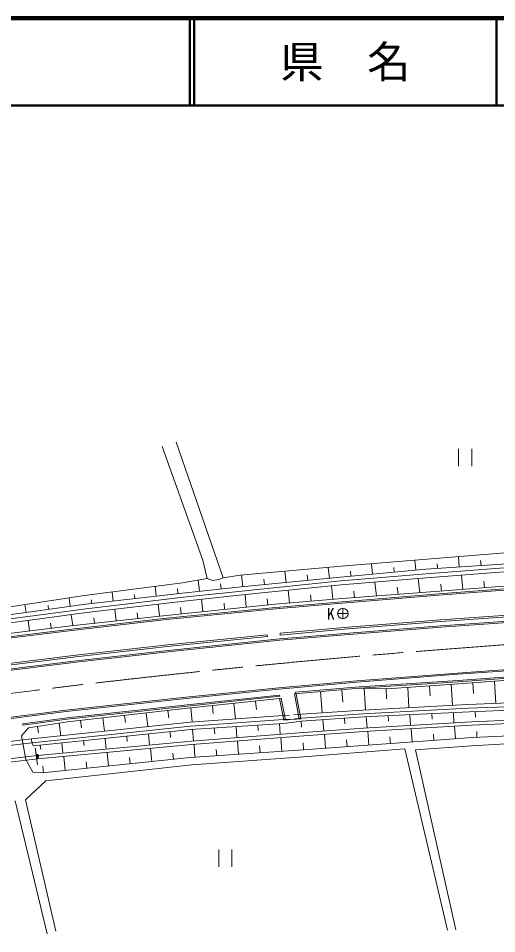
# Model space of a CAD drawing. Units: millimetres, scale not verified. Extents: x 40000 to 680000, y 20000 to 380000.
# Drawn here: x 278040 to 333016, y 274917 to 380000 of the extents above; entities that cross this region are included whole.
import ezdxf
from ezdxf.enums import TextEntityAlignment as Align

# ---------------------------------------------------------------- set-up
doc = ezdxf.new("R2010")
doc.units = ezdxf.units.MM
doc.header["$LTSCALE"] = 1000
doc.linetypes.add('CHAIN', pattern=[18.5, 12, -1.5, 3.5, -1.5])
for name, color, linetype, lineweight in [('M-BGD', 7, 'Continuous', 13), ('M-BMK', 2, 'CHAIN', 13), ('M-BMK-SRVR', 3, 'Continuous', 13), ('M-TTL', 2, 'Continuous', 140), ('M-TTL-LINE', 7, 'Continuous', 50)]:
    doc.layers.add(name, color=color, linetype=linetype, lineweight=lineweight)
doc.layers.add('M-TTL-TXT', color=7, linetype='Continuous')
doc.styles.add('ＭＳ ゴシック', font='')
doc.styles.get('ＭＳ ゴシック').set_extended_font_data('MS Gothic')

msp = doc.modelspace()

# ---------------------------------------------------------------- linework, layer by layer
at = {"layer": 'M-BGD'}
for p, q in [((296168, 331337), (301585, 315783)), ((294591, 330859), (299230, 317806)), ((328639, 328582), (328639, 330582)), ((330139, 330582), (330139, 328582)), ((337833, 318944), (324992, 317901)), ((299230, 317806), (299749, 315676)), ((324992, 317901), (315148, 317102)), ((318639, 317386), (318755, 316190)), ((323623, 317790), (323731, 316673)), ((324855, 316782), (337740, 317623)), ((326177, 317357), (326224, 316872)), ((328607, 318195), (328720, 317034)), ((331163, 317744), (331216, 317197)), ((315148, 317102), (303555, 316061)), ((308667, 316520), (308817, 315229)), ((313648, 316967), (313795, 315709)), ((315047, 315830), (324855, 316782)), ((316210, 316527), (316267, 315948)), ((321193, 316951), (321243, 316432)), ((324918, 316220), (337727, 317198)), ((324954, 315771), (337761, 316749)), ((299749, 315676), (296899, 315201)), ((298717, 315504), (298866, 314232)), ((300345, 315474), (299749, 315676)), ((301089, 315564), (300345, 315474)), ((301585, 315783), (301089, 315564)), ((303555, 316061), (301585, 315783)), ((303639, 314730), (315047, 315830)), ((303685, 316072), (303839, 314749)), ((303739, 314254), (315092, 315408)), ((306255, 315619), (306328, 314989)), ((311232, 316108), (311306, 315469)), ((315092, 315408), (324918, 316220)), ((315129, 314959), (324954, 315771)), ((319186, 313682), (319023, 315281)), ((324174, 314051), (324007, 315693)), ((329106, 314429), (328981, 316079)), ((331599, 314625), (331540, 315397)), ((296899, 315201), (285655, 313724)), ((293767, 314789), (293897, 313676)), ((296318, 314494), (296380, 313966)), ((296895, 314026), (303639, 314730)), ((297034, 313540), (303739, 314254)), ((301284, 315079), (301353, 314491)), ((303785, 313807), (315137, 314960)), ((309214, 312898), (309067, 314343)), ((314198, 313304), (314041, 314849)), ((315271, 313391), (326435, 314219)), ((316691, 313497), (316617, 314234)), ((321680, 313866), (321596, 314690)), ((337315, 314753), (326363, 313913)), ((337325, 314603), (326375, 313763)), ((326435, 314219), (337317, 315075)), ((326668, 314237), (326585, 315050)), ((285655, 313724), (275791, 312254)), ((283870, 313458), (284002, 312486)), ((285795, 312729), (296895, 314026)), ((285821, 312220), (297034, 313540)), ((286423, 313237), (286481, 312809)), ((288809, 314138), (288931, 313095)), ((291358, 313864), (291414, 313386)), ((297084, 313093), (303785, 313807)), ((299241, 311900), (299076, 313305)), ((304237, 312419), (304092, 313838)), ((306723, 312677), (306656, 313341)), ((307549, 312763), (315271, 313391)), ((311706, 313101), (311633, 313824)), ((326363, 313913), (315259, 313013)), ((326375, 313763), (315271, 312864)), ((275861, 311382), (285795, 312729)), ((275944, 310890), (285821, 312220)), ((278810, 312704), (278949, 311801)), ((281463, 312607), (281525, 312150)), ((285877, 311773), (297084, 313093)), ((289297, 310837), (289142, 312158)), ((294268, 311379), (294108, 312742)), ((295023, 311461), (307549, 312763)), ((295058, 311138), (307637, 312376)), ((307650, 312227), (295074, 310989)), ((296754, 311641), (296670, 312354)), ((301750, 312160), (301679, 312864)), ((307637, 312376), (315258, 313013)), ((315271, 312864), (307650, 312227)), ((276006, 310445), (285877, 311773)), ((284094, 310270), (295023, 311461)), ((284310, 310294), (284131, 311538)), ((284164, 309887), (295058, 311138)), ((286797, 310565), (286706, 311191)), ((291783, 311108), (291709, 311733)), ((326569, 310947), (335804, 311597)), ((326584, 310748), (335817, 311398)), ((272916, 308880), (284094, 310270)), ((279347, 309680), (279175, 310871)), ((281828, 309988), (281743, 310580)), ((295074, 310989), (284182, 309738)), ((315472, 310057), (308116, 309398)), ((315472, 310057), (326569, 310947)), ((315488, 309857), (326584, 310748)), ((315566, 309367), (326608, 310267)), ((315578, 309218), (326619, 310118)), ((326608, 310267), (335854, 310916)), ((326619, 310118), (335863, 310766)), ((272993, 308500), (284164, 309887)), ((284182, 309738), (273012, 308351)), ((306655, 309231), (295526, 308110)), ((306675, 309032), (295547, 307911)), ((306675, 309032), (306655, 309231)), ((315566, 309367), (308098, 308754)), ((315578, 309218), (308112, 308605)), ((308116, 309398), (308134, 309199)), ((315490, 309857), (308134, 309199)), ((295526, 308110), (284642, 306899)), ((295547, 307911), (284665, 306701)), ((308098, 308754), (295606, 307456)), ((308112, 308605), (295622, 307307)), ((284642, 306899), (273598, 305518)), ((295606, 307456), (284686, 306229)), ((295622, 307307), (284703, 306080)), ((284665, 306701), (273624, 305320)), ((284686, 306229), (273682, 304896)), ((284703, 306080), (273702, 304747)), ((328508, 304841), (316926, 303937)), ((337992, 305500), (328508, 304841)), ((338001, 305350), (328519, 304692)), ((307972, 303152), (316925, 303937)), ((307986, 303003), (316938, 303788)), ((328519, 304692), (316938, 303788)), ((328583, 303988), (317251, 303248)), ((328593, 303838), (317261, 303099)), ((338013, 304682), (328583, 303988)), ((338023, 304532), (328593, 303838)), ((328628, 303609), (337976, 304311)), ((330285, 303734), (330351, 302500)), ((332779, 303921), (332916, 301357)), ((297311, 302055), (307972, 303152)), ((297326, 301905), (307986, 303003)), ((309764, 302467), (317263, 303099)), ((309909, 302630), (317251, 303248)), ((312975, 300279), (312769, 302720)), ((315323, 301514), (315204, 302925)), ((320387, 303022), (317263, 303099)), ((317802, 303086), (317935, 300612)), ((320309, 303024), (320370, 301894)), ((328628, 303609), (320387, 303022)), ((322803, 303194), (322927, 300880)), ((325297, 303372), (325359, 302223)), ((327792, 303550), (327920, 301148)), ((283512, 300584), (297311, 302055)), ((283529, 300435), (297326, 301905)), ((297456, 301201), (308075, 302318)), ((297472, 301052), (308091, 302168)), ((297485, 300788), (308054, 301907)), ((305413, 300671), (305313, 301617)), ((308250, 301945), (308054, 301907)), ((308054, 301907), (308540, 299426)), ((308075, 302318), (308091, 302168)), ((308250, 301945), (308741, 299444)), ((310309, 299580), (309764, 302467)), ((309909, 302630), (309922, 302480)), ((310509, 299597), (309978, 302410)), ((329717, 301244), (341740, 301670)), ((273414, 299286), (283512, 300584)), ((283644, 299704), (297456, 301201)), ((283662, 299555), (297472, 301052)), ((283695, 299227), (297485, 300788)), ((298038, 299224), (297868, 300829)), ((300437, 300184), (300341, 301091)), ((303016, 299569), (302827, 301354)), ((317614, 300595), (310583, 300115)), ((317620, 300596), (329717, 301244)), ((317644, 300146), (329737, 300795)), ((329737, 300795), (341755, 301220)), ((329902, 300380), (341755, 300892)), ((273434, 299137), (283529, 300435)), ((278558, 299018), (283644, 299704)), ((278578, 298869), (283662, 299555)), ((287941, 298170), (287770, 299688)), ((290347, 299145), (290254, 299970)), ((292923, 298695), (292746, 300252)), ((295327, 299684), (295230, 300533)), ((308467, 299947), (297778, 299206)), ((308498, 299498), (297817, 298758)), ((309201, 300005), (308463, 299946)), ((309275, 299560), (308498, 299498)), ((308540, 299426), (310509, 299597)), ((310578, 300115), (309681, 300043)), ((310614, 299666), (309783, 299600)), ((310599, 299310), (317762, 299813)), ((317644, 300146), (310614, 299666)), ((315581, 299001), (315535, 299657)), ((317762, 299813), (329902, 300380)), ((318119, 298548), (318029, 299826)), ((320572, 299311), (320527, 299943)), ((323111, 298836), (323025, 300059)), ((325582, 299542), (325553, 300177)), ((328104, 299124), (328050, 300294)), ((330104, 299240), (341875, 299749)), ((330577, 299773), (330547, 300408)), ((278409, 297631), (279198, 298544)), ((278578, 298869), (278558, 299018)), ((279198, 298544), (283695, 299227)), ((297778, 299206), (279563, 297288)), ((297817, 298758), (279610, 296841)), ((280359, 297967), (280247, 298703)), ((282937, 297643), (282719, 299079)), ((285299, 298550), (285203, 299398)), ((297860, 298340), (308519, 299061)), ((300608, 297879), (300564, 298523)), ((303144, 297432), (303059, 298692)), ((305595, 298240), (305553, 298860)), ((308129, 297819), (308047, 299029)), ((308519, 299061), (310599, 299310)), ((310596, 298614), (310547, 299306)), ((317720, 298525), (310814, 298028)), ((313132, 298194), (313041, 299481)), ((317725, 298525), (330104, 299240)), ((317748, 298126), (330125, 298840)), ((323302, 296927), (323193, 298440)), ((328288, 297297), (328185, 298728)), ((330125, 298840), (341891, 299350)), ((278911, 294897), (278409, 297631)), ((279780, 296499), (297860, 298340)), ((290570, 296989), (290509, 297591)), ((293125, 296580), (292996, 297844)), ((295548, 297458), (295483, 298098)), ((310814, 298028), (297957, 297029)), ((310844, 297629), (297991, 296631)), ((298159, 297045), (298070, 298354)), ((308212, 297424), (308321, 295869)), ((317748, 298126), (310844, 297629)), ((313326, 296221), (313213, 297799)), ((318314, 296573), (318200, 298152)), ((320808, 296749), (320753, 297505)), ((322960, 296901), (330234, 297442)), ((325795, 297112), (325742, 297838)), ((330234, 297442), (341753, 297932)), ((330742, 297464), (330714, 298109)), ((279556, 297287), (273023, 296494)), ((279610, 296841), (273077, 296047)), ((279556, 297287), (279610, 296841)), ((279780, 296499), (279610, 296841)), ((297957, 297029), (280233, 295382)), ((297991, 296631), (280270, 294983)), ((280615, 296043), (280560, 296578)), ((283167, 295654), (283048, 296831)), ((285593, 296516), (285535, 297085)), ((288146, 296117), (288022, 297338)), ((298242, 296650), (298346, 295169)), ((303227, 297037), (303334, 295519)), ((305773, 296478), (305828, 295694)), ((310757, 296040), (322960, 296901)), ((310760, 296839), (310815, 296044)), ((315820, 296397), (315764, 297173)), ((323688, 296019), (330160, 296475)), ((330160, 296475), (341865, 297146)), ((280224, 295381), (273105, 294552)), ((280240, 294316), (279985, 296238)), ((288245, 295725), (288407, 294162)), ((293224, 296188), (293380, 294675)), ((295785, 295650), (295860, 294931)), ((297781, 295130), (310757, 296040)), ((300788, 296079), (300840, 295344)), ((310802, 295208), (322452, 296144)), ((327344, 275333), (322452, 296144)), ((328304, 275341), (323688, 296019)), ((280270, 294983), (273151, 294155)), ((279724, 293476), (278911, 294897)), ((280810, 293377), (297781, 295130)), ((281205, 292472), (297986, 294310)), ((283267, 295262), (283433, 293648)), ((285834, 294660), (285912, 293904)), ((290810, 295155), (290886, 294418)), ((297986, 294310), (310802, 295208)), ((280810, 293377), (279724, 293476)), ((280866, 294165), (280946, 293392)), ((278873, 290283), (281205, 292472)), ((277671, 290158), (281373, 274917)), ((282372, 275225), (278873, 290283)), ((301094, 282587), (301094, 284587)), ((302594, 284587), (302594, 282587))]:
    msp.add_line(p, q, dxfattribs=at)
for radius in [250, 200, 150, 100, 50]:
    msp.add_arc((280112, 295277), radius, 277.57319, 97.57319, dxfattribs=at)
at = {"layer": 'M-BMK'}
msp.add_open_spline([(268590, 301392), (269085, 301459), (269580, 301526), (270075, 301593), (270571, 301660), (271066, 301726), (271561, 301793), (272057, 301859), (272552, 301925), (273048, 301990), (274706, 302208), (276366, 302416), (278026, 302623), (279686, 302829), (281346, 303032), (283007, 303231), (284667, 303430), (286329, 303625), (287990, 303816), (294747, 304592), (301511, 305302), (308281, 305948), (309410, 306056), (310538, 306162), (311667, 306266), (312796, 306370), (313925, 306473), (315054, 306573), (316183, 306674), (317312, 306773), (318441, 306870), (323743, 307325), (329049, 307738), (334358, 308112), (339667, 308487), (344978, 308824), (350293, 309099), (355607, 309375), (360925, 309590), (366242, 309805)], degree=3, knots=[0, 0, 0, 0, 1, 1, 1, 2, 2, 2, 3, 3, 3, 4, 4, 4, 5, 5, 5, 6, 6, 6, 7, 7, 7, 8, 8, 8, 9, 9, 9, 10, 10, 10, 11, 11, 11, 12, 12, 12, 13, 13, 13, 13], dxfattribs=at)
at = {"layer": 'M-BMK-SRVR'}
for p, q in [((315339, 311075), (315339, 312275)), ((315939, 311675), (314739, 311675))]:
    msp.add_line(p, q, dxfattribs=at)
msp.add_circle((315339, 311675), 600, dxfattribs=at)
at = {"layer": 'M-TTL'}
msp.add_line((680000, 380000), (40000, 380000), dxfattribs=at)
at = {"layer": 'M-TTL-LINE'}
for p, q in [((297750, 380000), (297750, 370000)), ((298250, 380000), (298250, 370000)), ((333000, 380000), (333000, 370000)), ((40000, 370000), (680000, 370000))]:
    msp.add_line(p, q, dxfattribs=at)

# ---------------------------------------------------------------- texts
at = {"layer": 'M-BMK-SRVR', "style": 'ＭＳ ゴシック'}
msp.add_text('K', height=1320, dxfattribs=at).set_placement((313489, 310572), align=Align.BOTTOM_LEFT)
at = {"layer": 'M-TTL-TXT', "style": 'ＭＳ ゴシック'}
msp.add_text('県\u3000名', height=3666, dxfattribs=at).set_placement((315625, 375000), align=Align.MIDDLE_CENTER)

doc.saveas('drawing.dxf')
